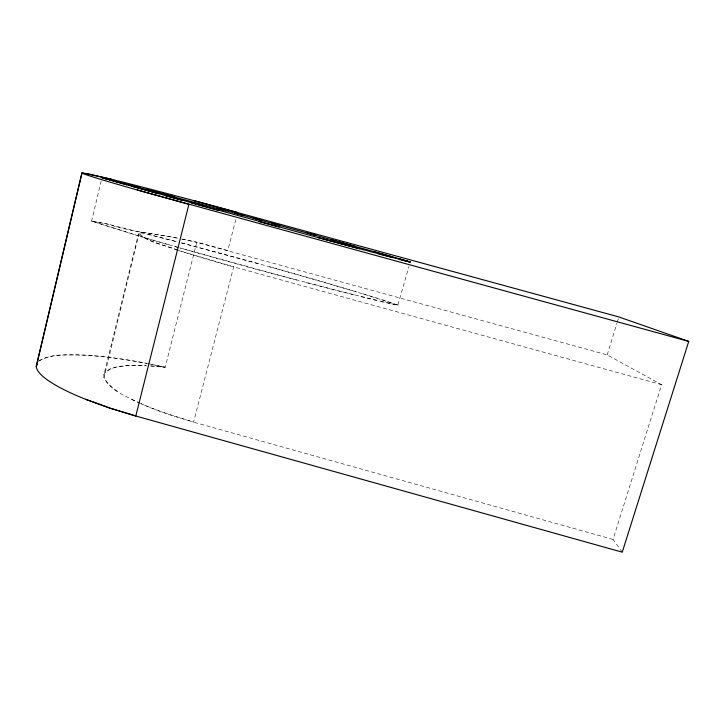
<?xml version="1.0" encoding="UTF-8"?>
<svg xmlns="http://www.w3.org/2000/svg" width="725" height="725" viewBox="0 0 725 725"><rect width="100%" height="100%" fill="white"/><g stroke="black" fill="none" stroke-linecap="round" stroke-linejoin="round"><path stroke-width="0.54" stroke-dasharray="3.62 2.72" d="M101.192 180.924L91.558 221.134L138.122 235.788M380.716 301.528L398.161 305.225L381.214 299.371M168.753 244.778A322 15.506 15.1 0 1 142.879 237.202L91.568 221.052L108.188 224.215C131.035 231.964 154.933 233.486 178.386 238.298L150.945 233.504A137.179 8.401 15 0 0 143.097 232.825L139.118 233.205L103.965 377.553C110.717 391.147 126.839 396.466 139.49 403.118M117.169 391.301L107.889 383.851L103.965 377.553L103.856 374.916L138.538 233.831M150.927 365.917L165.173 367.258L196.792 242.259L607.215 354.888L661.599 384.703L613.033 539.436L622.249 552.169M235.743 219.639L227.804 250.542A135.792 8.437 14.7 0 0 196.792 242.259L179.474 238.525M305.977 282.532L315.022 284.889A331.579 15.769 15 0 0 339.998 291.314L397.771 305.325L408.991 266.365M607.215 354.888L616.893 323.259M617.22 322.208L618.588 317.722M103.856 374.916L104.835 372.641L109.52 369.143A134.904 27.305 14.3 0 1 118.012 366.696L130.455 365.472L146.459 365.654C132.584 365.726 116.353 363.452 104.835 372.641M39.259 360.769C52.717 352.93 69.437 355.114 84.381 355.114C111.614 356.673 138.575 361.358 165.173 367.258L150.492 365.926M38.343 361.413C49.635 353.972 63.936 355.214 76.841 354.833C100.34 355.585 123.667 358.993 146.74 363.37M91.568 221.052L108.188 224.215L177.163 241.806M148.806 363.787L165.173 367.258M182.347 239.132L196.792 242.259M376.656 300.54L360.869 296.607M354.425 294.984L257.33 269.618L180.235 248.095M148.072 234.248L166.288 238.96A850.769 102.742 13.6 0 1 177.552 241.905M296.643 280.086L179.646 247.859M181.477 242.938L260.71 264.326M661.599 384.703L233.667 266.845L178.794 250.524M613.033 539.436L193.575 422.131L160.624 411.628L140.478 403.58M269.709 266.845L320.939 281.481A1212.309 168.635 12.2 0 1 343.414 288.061L356.618 291.967M174.426 246.418L178.296 247.542M178.567 247.542L140.478 236.486M362.563 293.743L377.362 298.192M178.531 250.497L204.577 258.544A110.445 6.833 14.9 0 0 233.667 266.845L193.575 422.131L171.462 415.389L150.22 407.667L140.913 403.553M177.77 250.188C165.137 244.597 148.87 243.691 139.118 233.205M177.462 250.161L156.038 242.739L142.879 237.202A134.768 8.256 15 0 1 142.58 232.834M131.597 399.439L139.871 403.091M398.161 305.162C330.754 282.968 261.888 264.507 193.267 246.038A850.769 102.742 13.6 0 0 181.413 242.92"/><path stroke-width="1.09" d="M81.988 172.831L36.25 366.506A133.472 27.378 13.4 0 0 86.067 399.475L110.291 408.238L135.792 416.005L622.249 552.169L688.75 341.403L618.833 316.934L194.273 200.743A136.508 2.492 15.1 0 0 111.442 179.274L81.988 172.831L36.25 366.506L37.51 363.452M111.442 179.274L88.559 173.9L82.142 173.139A136.508 2.492 15.1 0 0 137.261 189.977L688.75 341.403M403.988 260.574L410.205 262.078L352.096 246.772A332.956 4.64 15.2 0 1 327.066 240.038L131.932 186.325M399.366 259.369L401.895 260.03M125.588 183.652L101.971 177.67L126.73 184.857M378.885 253.931L392.868 257.647M129.911 184.802L140.215 187.558M146.187 189.162L174.553 196.783M194.273 200.743L237.583 212.47M317.994 237.592L359.573 248.775M244.044 215.633L101.971 177.67L157.968 193.629M216.847 208.229L225.837 210.667M234.909 213.141L262.35 220.645M259.033 221.587L279.225 227.097M253.197 218.134L315.638 235.362M271.467 223.155L280.53 225.647M219.104 210.622L191.001 202.837M307.083 232.988L332.123 239.939A1238.2 51.176 14.4 0 1 354.779 246.273M165.644 195.777L182.192 200.39M332.123 239.939L401.722 259.487M374.109 251.684L392.95 256.994M137.261 189.977L188.899 204.368L135.792 416.005L110.291 408.238L86.067 399.475M399.248 258.78L410.169 262.024L403.798 260.085"/></g></svg>
